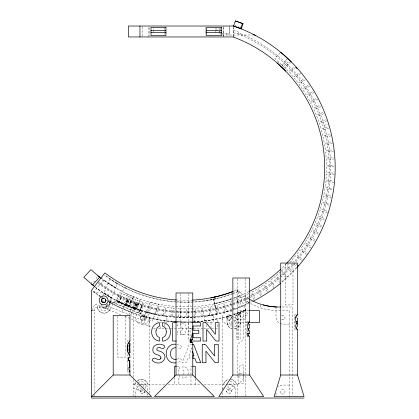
<?xml version="1.0" encoding="UTF-8"?>
<svg xmlns="http://www.w3.org/2000/svg" width="419" height="419" viewBox="0 0 419 419"><rect width="100%" height="100%" fill="white"/><g stroke="black" fill="none" stroke-linecap="round" stroke-linejoin="round"><path stroke-width="0.31" stroke-dasharray="2.1 1.57" d="M148.813 36.961L148.813 26.664M153.15 33.101L153.15 28.597M215.879 33.07L215.879 28.586M219.074 33.101L219.074 28.597M219.373 33.101L219.373 28.597M223.411 36.961L223.411 26.664M223.709 36.317L223.709 26.664M221.897 33.499L229.701 33.499L229.701 26.02M233.456 36.317L233.456 27.308M140.386 391.582L140.391 391.016M144.686 391.618L144.691 391.32M226.847 391.582L226.852 391.016M231.152 391.618L231.157 391.053M178.751 316.649L179.143 308.499L176.928 308.379M180.249 316.712L180.521 308.562L186.518 308.646L186.555 316.806M170.968 316.088L171.785 307.97L165.83 307.258L164.704 315.339M172.46 316.23L173.157 308.101L175.76 308.311M128.539 345.052L128.486 350.844M140.129 318.094L140.208 317.513M134.761 384.632L135.468 382.762M144.707 391.896L144.785 391.315M231.168 317.702L231.246 317.12A2.242 2.242 0 0 0 227.878 315.177A2.242 2.242 0 0 0 227.878 319.063A2.242 2.242 0 0 0 231.246 317.12M223.526 384.584C224.045 382.191 225.982 380.253 228.324 379.583A6.73 6.73 0 0 0 223.563 384.338M231.168 391.896L231.246 391.315A2.242 2.242 0 0 0 227.878 389.371A2.242 2.242 0 0 0 227.878 393.258A2.242 2.242 0 0 0 231.246 391.315M240.485 322.253C240.506 325.856 237.353 329.004 233.755 328.983A6.73 6.73 0 0 0 240.485 322.253L240.485 311.925M163.221 315.119L164.468 307.054L158.555 306.032L157.01 314.041M155.538 313.747L157.204 305.76L151.353 304.43L149.389 312.344M96.689 278.666L97.496 275.403M147.938 311.977L150.018 304.084L144.246 302.45L141.873 310.254M112.549 303.644C111.601 308.63 107.458 315.146 101.534 312.679C98.664 311.479 96.82 308.175 97.554 305.116M187.932 374.733C189.529 371.061 187.005 366.552 182.909 366.353L182.909 369.846C184.444 370.789 184.439 373.125 183.386 374.429M140.444 309.809L141.753 305.619M139.674 300.978L136.887 308.683L130.691 306.383L133.593 298.721M142.863 302.235L139.731 300.983M140.323 299.302L136.83 309.175A149.148 149.148 0 0 1 122.39 303.325L116.571 300.449L119.792 292.677L132.912 298.113M133.085 307.274L135.976 299.643L130.403 297.417L127.229 304.927M134.489 307.792L137.264 300.124L139.726 300.999M132.666 298.354L129.455 305.886L124.239 303.639L127.507 296.139M124.679 294.704L125.333 293.127L133.472 296.725L129.55 306.436L131.98 307.394M92.101 310.589L94.825 303.99L121.154 314.868M101.911 297.815L102.838 295.568M103.069 295.007L103.765 293.321L111.527 298.045L109.28 303.487L108.065 302.984M109.705 278.944L108.071 282.898L115.791 287.727L117.404 283.82L104.101 274.901M100.775 306.446L101.23 305.341M104.923 308.159L106.164 305.147M107.117 304.414L106.615 305.624L128.785 314.784M105.578 308.431L107.306 304.257M107.515 309.232L110.867 301.12M114.267 302.769L115.351 300.151L129.44 306.713L141.894 311.118L140.815 313.737M114.696 303.298L115.419 301.549L140.863 312.055L140.14 313.805M115.979 301.78L118.75 295.096L142.512 304.917L139.752 311.6M118.472 302.806L121.232 296.123M118.629 302.874L121.39 296.191M119.017 303.031L121.777 296.348M119.19 303.105L121.95 296.422M121.468 304.047L124.302 297.39M121.934 311.951L127.386 298.668M124.815 305.43L127.575 298.747M125.223 305.598L127.984 298.915M125.375 305.661L128.135 298.977M125.485 305.702L128.245 299.019M125.731 305.807L128.492 299.124M126.323 306.053L129.083 299.37M126.575 306.158L129.34 299.475M128.303 306.87L131.079 300.193M128.46 306.933L131.22 300.25M128.507 306.954L131.267 300.271M132.902 298.108L133.467 296.741M128.905 314.831L134.384 301.56M130.686 314.837L132.551 310.322M133.148 308.871L135.908 302.188M133.263 308.918L136.023 302.235M133.74 309.112L136.5 302.429M133.965 309.206L136.725 302.523M134.483 309.421L137.243 302.738M134.614 309.473L137.374 302.796M134.698 309.51L137.458 302.827M134.803 309.552L137.563 302.869M139.37 311.443L143.109 302.34L142.423 302.052M139.469 311.479L142.23 304.796M139.674 311.563L142.434 304.885M141.041 323.08L144.393 314.968M143.633 324.154L147.121 315.706L142.418 314.397L112.664 302.104L109.008 300.067M147.781 325.867L150.065 320.336M125.857 304.335L129.141 296.867L126.129 295.301M117.54 301.292L124.469 287.696M140.543 317.251C141.056 315.973 142.806 315.523 143.874 316.387M227.171 317.251L227.863 316.366L229.471 315.947M110.548 302.555C108.699 305.577 105.169 308.017 101.529 306.76M295.327 268.684L296.516 267.327M289.974 262.394L290.927 261.33L292.184 262.498M281.537 64.887L281.72 64.694L283.611 66.49L289.267 60.614M287.193 58.828L284.485 61.687M282.139 65.092L287.413 59.629M248.682 325.191L248.21 325.537M288.644 263.839L286.847 265.73L292.724 271.392M290.341 61.661L284.59 67.454L288.775 71.759L294.253 66.626M289.89 274.288L294.51 269.564M280.327 52.815L274.885 58.351L285.009 68.297M277.404 63.227L278.609 62.007M284.779 68.533L290.456 62.871M226.145 384.584L237.856 384.584L243.24 379.2L243.24 364.991L240.82 364.991L239.878 365.934L239.878 375.66M281.688 270.794L285.884 266.714L291.676 272.46M295.746 67.286L289.707 72.775L293.656 77.29L299.396 72.456M284.171 279.599L289.031 275.121M280.568 271.826L276.053 275.781L280.054 280.515M300.852 73.189L294.531 78.353L298.244 83.067L304.225 78.542M281.694 281.694L283.27 280.39M137.003 381.012C140.522 377.713 146.975 379.907 147.828 384.632M305.121 79.741L299.061 84.172L302.518 89.079L309.274 84.507M186.586 376.697L185.507 377.456L182.909 378.299L182.909 374.769M309.562 86.115L303.277 90.226L306.478 95.307L313.459 91.096M314.224 92.384L307.174 96.49L310.102 101.728L316.722 98.193M317.995 99.219L310.736 102.954L313.386 108.338L320.179 105.153M249.012 293.567L245.005 295.51L248.462 302.9M320.807 106.51L313.957 109.589L316.319 115.105L323.877 112.041M244.78 304.587L249.693 302.335M250.478 301.973L250.782 301.832M177.221 359.172L179.599 357.988L181.726 360L178.95 362.189L177.022 362.76M238.799 312.668L241.098 311.694M238.83 312.747L245.723 309.835L245.723 397.401M239.123 313.438L246.011 310.521M239.239 313.716L243.24 312.019M238.055 291.718L233.399 293.593M239.689 295.578L232.613 298.349M241.842 300.674L232.587 304.225M243.999 305.77L234.389 309.463A149.887 149.887 0 0 1 232.529 310.086M235.237 290.624A132.488 132.488 0 0 1 233.624 291.263A132.535 132.535 0 0 0 235.237 290.624L237.238 289.796A58.251 58.251 0 0 0 249.185 299.051M237.94 291.446L235.907 292.289A134.331 134.331 0 0 1 233.729 293.148M237.704 296.725L239.804 295.856L240.951 296.914A58.251 58.251 0 0 0 249.185 302.743M245.723 310.165L243.502 311.081A154.601 154.601 0 0 1 233.362 314.774M245.723 309.835L237.856 312.92A154.302 154.302 0 0 1 233.844 314.302L237.856 312.92M323.824 113.669L316.822 116.388L318.896 122.018L326.605 119.352M237.536 307.499L243.675 305.063M240.485 313.946L233.844 316.314M95.401 281.285L91.4 282.773M232.294 294.002L229.418 295.034A134.63 134.63 0 0 1 177.337 302.115M231.807 300.852L231.325 301.02L232.11 303.167M233.577 300.229L236.955 298.951L239.909 306.556M327.082 120.772L319.33 123.322L321.085 129.042L328.92 126.784M230.151 310.029L232.995 309.065M233.566 308.876L236.41 307.913M233.268 316.507L227.019 318.377M324.264 125.36L328.664 124.019M328.695 128.397L321.452 130.367L322.923 136.185L330.23 134.483M222.641 312.165L229.004 310.379M331.193 135.803L323.222 137.532L324.385 143.413L332.414 141.989M215.031 313.904L221.478 312.459M215.806 298.627L211.218 299.601M215.874 298.92L203.938 301.114M216.754 314.35L216.707 314.36A148.965 148.965 0 0 1 206.494 316.162M332.665 143.466L324.615 144.775L325.469 150.714L333.561 149.709M207.342 315.245L213.858 314.14M282.752 319.859L283.333 319.786M333.734 151.196L325.626 152.081L326.165 158.057L334.304 157.476M199.591 316.183L206.153 315.418M334.399 158.974L326.249 159.435L326.48 165.426L333.985 165.28M191.802 316.712L198.397 316.293M193.431 317.424L194.563 317.351L194.563 321.771M192.965 308.457L187.901 308.63L188.052 316.785M191.933 317.487L176.918 317.372M142.539 315.916C166.778 322.955 192.756 323.96 217.451 318.697L217.451 323.19M334.001 166.778L326.495 166.804L326.411 172.806L333.912 173.052M183.999 316.832L190.608 316.759M233.456 32.755C236.285 33.986 239.411 33.53 242.245 34.258A145.005 145.005 0 0 1 295.442 262.394M222.321 34.997L253.893 34.997M282.024 306.975L292.472 306.975L292.472 396.096M92.85 310.589L94.647 310.589M248.98 310.589L237.882 310.589L237.856 339.243M295.83 314.784L294.725 314.784L294.725 329.601L295.83 329.601M247.996 321.572L246.911 321.572L246.911 325.537M160.158 322.337L162.399 322.337M165.573 322.337L166.888 322.337L166.888 316.455L157.916 315.046L157.916 322.337M206.53 322.337L213.261 322.337L213.261 315.046L204.289 316.455L204.289 322.337M246.911 322.431L248.127 322.431M237.882 322.551L247.676 322.551M192.494 322.688L188.76 322.688L188.76 341.045M294.725 322.735L295.903 322.735M289.482 324.123L282.752 324.123A6.73 6.73 0 0 1 276.016 317.393L276.016 306.938M176.944 325.877L177.745 325.877L177.745 322.688M191.687 328.224L190.069 328.224L190.069 338.479M153.726 328.323L155.674 328.323M158.277 328.323L164.128 328.323M165.358 328.323L169.983 328.323M170.633 328.323L192.902 328.323M193.536 328.323L203.147 328.323M203.723 328.323L208.997 328.323M211.6 328.323L217.451 328.323L217.451 323.829M246.911 331.036L248.514 331.036M246.911 331.083L247.99 331.083M176.944 331.696L177.745 331.696L177.745 334.907L176.944 334.907M128.319 340.752L127.24 340.752L127.24 343.989M192.4 344.371L189.283 344.371L182.181 362.723L186.403 362.44L187.974 358.601L189.907 358.601L189.907 355.705L188.959 355.705L191.462 348.147L192.284 350.682M128.319 355.558L127.24 355.558L127.24 352.332M176.849 366.216L179.761 366.216L179.761 369.406L178.777 369.406L178.777 374.581M192.195 366.216L190.97 366.216L190.97 384.574M127.24 367.762L128.827 367.762M127.24 370.082L128.224 370.082M129.068 372.02L127.24 372.02L127.24 357.758M237.856 376.959L239.878 376.959M133.321 384.632L138.558 384.632M140.643 384.632L164.913 384.584M168.171 384.584L201.413 384.584M204.022 384.584L225.516 384.584M289.482 385.082L282.752 385.082A6.73 6.73 0 0 0 277.991 387.051M228.863 320.247L229.429 320.252M228.737 389.167L229.303 389.172M142.277 389.167L142.842 389.172M228.701 393.467L229.266 393.472M142.235 393.467L142.806 393.472M334.498 174.576L326.349 174.184L325.951 180.17L333.43 180.809M176.797 316.57L182.799 316.816M333.938 182.359L325.82 181.537L325.107 187.497L332.539 188.524M168.422 315.853L175.001 316.465M282.752 315.371L283.333 315.449M230.062 379.352C233.105 379.368 235.97 381.594 236.599 384.584M176.635 344.209L179.306 344.853L181.951 346.613L179.94 348.975L177.666 348.027M332.325 190.006L324.903 188.859L323.882 194.772L331.89 196.317M160.697 314.748L167.233 315.706M331.597 197.784L323.609 196.123L322.279 201.974L330.193 203.933M153.035 313.244L159.513 314.543M329.193 205.226L321.933 203.309L320.299 209.081L328.103 211.454M145.466 311.343L151.867 312.977M233.456 30.357L238.657 32.132L241.087 33.724M327.658 212.883L319.886 210.396L317.953 216.073L325.008 218.624M138.003 309.044L144.309 311.013M134.441 308.332L136.887 309.18M234.483 25.35L240.915 27.717M324.489 220.027L317.471 217.361L315.24 222.934L322.75 226.113M138.008 298.469L133.472 296.725M237.615 33.792L239.417 34.499A143.701 143.701 0 0 1 294.038 262.011M108.615 300.784L146.221 316.319L144.22 321.158L130.854 315.638M102.199 300.564L104.095 301.345M124.773 316.361L151.5 327.401M133.321 388.057L146.907 393.666M139.742 300.942L140.276 301.167M321.562 227.229L314.69 224.196L312.176 229.643L319.508 233.21M318.262 234.263L311.558 230.879L308.761 236.185L315.329 239.809M124.6 287.429L126.7 288.476M315.167 241.433L308.08 237.384L305.011 242.538L311.38 246.503M109.207 302.146L110.637 302.958M116.403 282.883L118.42 284.072M105.96 300.255L107.358 301.078M311.134 248.116L304.267 243.701L300.931 248.687L307.619 253.354M92.583 290.844L100.864 296.673M306.75 254.574L300.13 249.808L296.537 254.611L302.968 259.623M105.965 281.453L103.991 280.044L105.965 281.453A138.82 138.82 0 0 0 122.563 291.425M101.021 284.721L102.791 285.988A144.356 144.356 0 0 0 192.515 311.925M175.132 317.262A149.887 149.887 0 0 1 99.617 290.519L94.343 286.654M99.617 290.519L96.433 288.23M103.818 280.29L103.294 279.902L94.647 291.168L94.647 292.886L103.629 292.886A7.479 7.479 0 0 1 111.108 300.365A7.479 7.479 0 0 1 103.629 307.845L94.647 307.845L94.647 392.174M94.898 292.562L95.192 292.781M101.079 277.87L103.996 280.039L100.738 284.522L97.711 282.265M301.528 260.393L295.678 255.69L291.839 260.299L293.593 261.765M296.044 263.918L297.024 264.777M294.075 264.18L296.521 266.332M240.951 293.221L237.238 289.796L247.818 314.795L240.93 317.707L238.757 312.579M281.578 270.899L287.151 276.854M282.071 273.555L286.051 277.87M280.149 282.977L274.99 276.655L270.271 280.363L274.801 286.35M273.989 287.769L269.166 281.186L264.263 284.642L268.83 291.399M267.222 291.687L263.111 285.402L258.036 288.602L261.912 295.023M260.623 295.788L256.847 289.299L251.61 292.226L255.145 298.847M253.82 299.538L250.389 292.865M247.1 303.524L243.753 296.081L238.238 298.443L241.302 306.006M236.012 297.071L238.023 302.23M233.572 307.494L233.991 308.73M232.362 308.594L230.015 301.46L224.285 303.236L226.543 311.071M225.103 311.474L222.955 303.602L217.142 305.074L218.985 313.019M191.912 329.219L192.138 330.125M217.524 313.344L215.795 305.372L209.909 306.535L211.338 314.564M213.737 299.391L216.707 314.36L213.721 299.396L215.602 308.939M209.861 314.816L208.552 306.766L202.613 307.619L203.618 315.711M226.758 317.12L226.836 317.702M227.019 322.253C227.04 325.228 229.141 327.967 232.011 328.753A6.73 6.73 0 0 1 227.019 322.253L227.019 316.355L232.11 314.847A154.302 154.302 0 0 1 223.961 317.193L219.247 318.325A154.302 154.302 0 0 1 194.065 321.808M226.758 391.315L226.836 391.896M144.539 317.513L144.618 318.094A2.242 2.242 0 0 1 141.25 320.037A2.242 2.242 0 0 1 141.25 316.151A2.242 2.242 0 0 1 144.618 318.094M140.297 391.315L140.37 391.896M202.131 315.884L201.246 307.776L195.27 308.316L195.851 316.455M194.353 316.549L193.892 308.4M293.001 263.703L293.001 304.932L285.224 304.932L285.224 263.703M289.482 397.401L289.482 310.631C277.341 311.233 264.74 310.594 253.652 305.1A58.251 58.251 0 0 1 250.284 303.366M276.016 393.059L276.016 396.18M260.309 304.634L260.309 307.708M246.911 328.716L246.911 332.812M246.911 333.016L246.911 335.478M245.136 278.661L245.136 319.891L237.353 319.891L237.353 278.661M243.795 375.571L243.795 373.633L238.055 373.633L238.055 375.571M243.795 376.215L243.795 383.327L238.055 383.327L238.055 376.215M243.24 310.846L243.24 339.243L237.856 344.633L237.856 375.665M238.605 314.114L238.605 339.243M237.856 384.584L237.856 396.128M235.735 397.437L235.735 391.315A6.73 6.73 0 0 0 227.26 384.815M233.456 27.345L233.456 36.217M229.701 26.643L229.701 33.499M228.968 33.499L228.968 36.961M226.616 33.499L226.616 34.997M222.269 317.597L222.269 389.717M222.269 392.54L222.269 397.411M220.195 28.005L220.195 31.996M220.195 32.598L220.195 34.4M216.084 28.513L216.084 31.006M211.019 322.337L211.019 328.323M206.53 320.598L206.53 321.881M206.53 324.458L206.53 328.323M205.237 27.387L205.237 35.599M195.254 378.876L195.254 384.574M188.288 293.619L188.288 334.849L180.51 334.849L180.51 293.619M179.761 375.225L179.761 378.436L178.777 378.436L178.777 384.574M174.519 377.608L174.519 384.574M164.646 320.598L164.646 321.881M164.646 324.133L164.646 325.93M164.594 27.387L164.594 31.807M164.594 32.441L164.594 34.368M160.158 326.527L160.158 328.323M149.635 27.387L149.635 35.599M149.269 317.686L149.269 393.577M147.478 390.539L147.299 386.559A6.73 6.73 0 0 0 140.794 384.815M147.478 393.671L147.478 397.427M142.209 26.664L142.209 36.961M135.808 397.437L135.808 391.315A6.73 6.73 0 0 1 139.171 385.485M133.321 377.252L133.321 312.92A109.286 77.279 22.4 0 1 115.534 305.221L108.097 301.151A154.302 154.302 0 0 0 193.463 321.839M133.321 379.399L133.321 396.133M128.722 367.762L128.722 370.082M125.464 316.057L125.464 357.287L117.681 357.287L117.681 316.057M94.647 394.787L94.647 396.091M233.179 293.358A134.331 134.331 0 0 1 104.745 275.021M231.822 315.266A154.601 154.601 0 0 1 193.678 322.127M193.138 322.153A154.601 154.601 0 0 1 177.499 322.127M176.42 322.07A154.601 154.601 0 0 1 108.285 301.628M103.205 298.558A154.601 154.601 0 0 1 101.388 297.396M100.932 297.102A154.601 154.601 0 0 1 92.547 291.21M192.525 300.093A132.535 132.535 0 0 1 176.918 299.994M105.824 305.137A2.168 2.168 0 0 1 105.572 308.059A2.168 2.168 0 0 1 102.639 308.059A2.168 2.168 0 0 1 102.383 305.142M107.992 304.215A4.489 4.489 0 0 1 104.106 310.945A4.489 4.489 0 0 1 100.22 304.215M233.755 320.085A2.168 2.168 0 0 1 235.923 322.253A2.168 2.168 0 0 1 233.755 324.421M231.875 323.337A2.168 2.168 0 0 1 231.875 321.169M233.755 317.764A4.489 4.489 0 0 1 238.238 322.253A4.489 4.489 0 0 1 233.755 326.741M232.592 326.59A4.489 4.489 0 0 1 232.592 317.916M140.213 384.202A2.168 2.168 0 0 1 143.172 387.166M141.858 388.177A2.168 2.168 0 0 1 139.202 385.522M230.062 381.594A4.489 4.489 0 0 1 233.949 388.329A4.489 4.489 0 0 1 226.176 388.329M138.123 382.908A4.489 4.489 0 0 1 144.466 382.908A4.489 4.489 0 0 1 144.466 389.256M143.539 389.969A4.489 4.489 0 0 1 137.411 383.841M292.378 263.891A143.701 143.701 0 0 1 281.741 274.529M281.275 274.948A143.701 143.701 0 0 1 249.143 296.621M248.582 296.893A143.701 143.701 0 0 1 193.735 311.207M193.107 311.244A143.701 143.701 0 0 1 99.109 282.5M286.502 263.499A139.118 139.118 0 0 1 280.908 269.066M248.745 291.692A139.118 139.118 0 0 1 192.871 306.666M192.263 306.698A139.118 139.118 0 0 1 102.351 279.206M296.752 267.83A149.588 149.588 0 0 1 281.741 282.327M253.5 301.02A149.588 149.588 0 0 1 249.399 303.031M248.807 303.309A149.588 149.588 0 0 1 232.43 309.798M231.812 310.002A149.588 149.588 0 0 1 194.065 317.083M192.112 317.183A149.588 149.588 0 0 1 175.802 317M175.152 316.958A149.588 149.588 0 0 1 95.569 287.198M295.028 262.87A145.005 145.005 0 0 1 233.393 304.634M232.796 304.843A145.005 145.005 0 0 1 98.324 283.543M222.499 389.576A6.73 6.73 0 0 1 224.244 386.559M281.626 315.675A2.242 2.242 0 0 1 284.993 317.618A2.242 2.242 0 0 1 281.626 319.561M233.76 313.129A6.73 6.73 0 0 1 233.76 322.651M232.367 323.719A6.73 6.73 0 0 1 222.28 318.183A6.73 6.73 0 0 1 231.848 311.788M144.764 391.042A2.242 2.242 0 0 1 142.617 393.561A2.242 2.242 0 0 1 140.297 391.199A2.242 2.242 0 0 1 142.853 389.094M110.323 309.028A6.73 6.73 0 0 1 97.428 305.587M100.366 296.369A154.302 154.302 0 0 1 98.858 295.358M231.99 304.43A144.356 144.356 0 0 1 193.143 311.893M231.906 310.29A149.887 149.887 0 0 1 175.786 317.309M176.718 302.078A134.63 134.63 0 0 1 110.302 279.353M142.842 315.947A2.168 2.168 0 0 1 142.806 320.252L142.235 320.247A2.168 2.168 0 0 1 142.277 315.947M185.586 322.038A109.537 77.457 0 0 1 175.901 321.734M175.294 321.698A109.537 77.457 0 0 1 171.067 321.357M231.807 379.583A6.73 6.73 0 0 1 236.567 384.338M134.792 384.385A6.73 6.73 0 0 1 136.536 381.369M137.93 380.3A6.73 6.73 0 0 1 147.797 384.385M182.286 328.685L181.893 330.392L180.893 331.356L180.893 334.802C188.236 334.75 188.299 322.798 180.893 322.792L180.893 326.218L181.862 327.061L182.286 328.685M107.961 283.181L103.886 293.043L111.637 297.768L115.67 288.01L107.961 283.181M138.26 303.157L135.499 309.84L138.275 303.167M146.09 312.323L143.843 317.764L152.139 321.195L154.92 314.454L146.09 312.323M150.238 302.288L146.21 312.045L155.035 314.171L159.11 304.314L150.238 302.288M122.39 303.325L129.55 306.436A149.248 149.248 0 0 1 122.39 303.325M232 298.564L230.785 298.993A138.82 138.82 0 0 1 216.817 303L214.497 303.513A139.066 139.066 0 0 0 230.785 298.993L232 298.564M240.097 314.114L236.358 314.114L236.358 339.243L240.097 339.243L240.097 314.114M228.978 387.963A2.168 2.168 0 0 0 232.231 386.082A2.168 2.168 0 0 0 228.978 384.202A2.168 2.168 0 0 0 228.978 387.963M281.626 393.755A2.242 2.242 0 0 0 284.993 391.812A2.242 2.242 0 0 0 281.626 389.869A2.242 2.242 0 0 0 281.626 393.755M137.778 322.651A6.73 6.73 0 0 0 149.044 319.634A6.73 6.73 0 0 0 140.794 311.39A6.73 6.73 0 0 0 137.778 322.651M227.831 319.807A2.168 2.168 0 0 0 231.314 318.398A2.168 2.168 0 0 0 228.355 316.088A2.168 2.168 0 0 0 227.831 319.807"/><path stroke-width="0.63" d="M139.972 36.961L139.972 26.02M286.502 263.499A139.118 139.118 0 0 0 235.441 37.862L233.456 37.118L233.456 36.621M160.959 357.878C160.755 353.615 152.898 355.726 152.904 350.724C151.804 344.324 160.844 342.213 164.746 346.12C163.892 351.064 160.922 346.869 158.23 347.618C156.806 347.833 156.24 349.985 157.596 350.682C172.036 352.987 162.504 369.17 152.123 360.508C153.275 354.259 159.215 363.058 160.959 357.878A1.524 1.524 0 0 1 160.65 358.685M192.51 339.762L192.614 338.919A35.636 31.221 0 0 0 192.614 332.979M297.485 329.601C295.337 328.046 295.165 324.557 297.076 322.735C294.567 320.834 295.233 316.769 297.49 314.8L297.49 263.048L280.735 263.048L280.735 375.015L274.157 396.552L304.074 396.552L297.49 375.015L297.49 329.596L297.061 329.308A8.961 2.624 0 0 0 296.369 328.836M128.785 343.685L129.948 340.799L129.948 315.402L113.198 315.402L113.198 375.015L91.656 396.552L151.489 396.552L129.948 375.015L113.198 375.015M233.483 26.025L235.483 20.95L243.051 23.721L241.271 28.901M240.501 28.597L242.496 23.537L243.051 23.721M240.632 28.649L240.962 27.754L241.501 27.932L241.161 28.859M128.785 352.625C130.23 356.019 130.031 356.401 128.219 353.076C126.936 349.263 126.732 343.543 129.948 340.799M247.446 336.09L249.619 336.09L249.619 375.015L263.682 396.552L218.807 396.552L232.87 375.015L232.87 278.007L249.619 278.007L249.619 321.583C247.152 323.945 246.445 328.606 249.336 330.905A8.469 0.917 0 0 1 249.604 331.078L249.583 333.404M249.604 321.588L249.106 321.844M249.336 324.531L249.389 324.458A6.673 0.738 0 0 0 249.583 324.332L249.619 328.417L248.986 328.239M297.474 314.8L296.851 315.093M298.003 265.641L298.338 265.253M92.573 284.883L99.664 277.148M291.362 61.96L287.638 58.346M190.462 342.449L190.462 339.62L191.912 335.719L192.614 331.822A37.532 33.143 0 0 0 192.777 328.747L192.777 292.965L176.022 292.965L176.022 375.015L154.48 396.552L214.319 396.552L192.777 375.015L192.777 342.449L190.069 342.449L190.069 339.62M297.045 317.864C297.684 316.984 298.318 322.84 295.992 321.273M215.403 296.877L210.877 297.841M103.629 298.197C96.972 300.224 107.081 306.064 105.509 299.281M175.629 347.681C170.528 347.529 168.92 354.526 171.842 357.894A4.441 4.441 0 0 0 174.309 359.329L176.336 359.366M175.655 344.167C162.902 343.313 163.117 364.63 176.011 362.844M249.734 299.365A58.251 58.251 0 0 0 253.652 301.408C262.079 305.357 271.418 307.284 280.72 306.975M150.981 30.467L165.94 30.467M206.583 30.467L221.541 30.467M150.981 32.52L165.94 32.52M206.583 32.52L221.541 32.52M233.456 36.961L128.444 36.961L128.444 26.02L233.456 26.02L241.627 29.042A149.588 149.588 0 0 1 297.186 267.348M91.656 310.589L92.101 310.589M249.635 310.589L259.424 310.589L259.424 322.551L248.331 322.551M176.478 322.688L172.686 322.688L172.686 341.045L176.336 341.045M192.494 322.688L200.575 322.688L200.575 325.966L193.044 325.966L193.044 330.251L198.816 330.251L198.816 333.398L193.044 333.398L193.044 337.766L200.575 337.766L200.575 341.045L191.247 341.045M295.992 323.772C298.323 322.29 297.48 327.045 297.207 326.621M192.494 328.224L192.777 328.747M247.446 333.404L249.619 333.404M190.676 339.762L192.777 339.762M192.4 344.371L193.641 344.371L200.748 362.723L196.532 362.466L194.955 358.601L193.059 358.601L193.059 355.705L193.971 355.705L192.473 351.237M127.847 360.246L129.832 360.246L129.832 367.762L129.314 367.762M176.268 366.216L174.519 366.216L174.519 376.98M192.803 366.216L195.254 366.216L195.254 377.608M176.022 375.015L192.777 375.015M232.87 375.015L249.619 375.015M280.735 375.015L297.49 375.015M304.074 398.05L91.656 398.05L91.656 290.152L104.907 272.884L105.824 273.586A132.535 132.535 0 0 0 176.341 299.952M129.314 370.16L129.79 370.695L129.885 372.02M235.483 20.95L242.496 23.537M233.503 25.962L240.522 28.55M253.5 34.452L255.815 35.657M93.489 285.617L83.821 277.373L90.897 269.653L99.937 277.368M280.782 52.354L287.607 58.335M277.404 63.227L285.664 71.099M295.851 67.401L297.071 68.726M129.932 355.464L129.948 357.758L128.261 357.758L128.261 360.246M297.26 321.273L297.26 323.772M296.092 326.872L296.092 328.7M295.804 316.298L295.804 317.534M248.514 328.103L248.514 330.56M248.514 333.016L248.514 336.09M248.127 323.049L248.127 324.29M247.76 333.404L247.76 336.09M191.347 339.762L191.347 342.449M129.948 375.015L129.68 360.246M128.722 357.758L128.722 360.246M127.24 344.937L127.24 351.326M192.525 300.093A132.535 132.535 0 0 0 233.084 291.472A132.488 132.488 0 0 1 213.156 297.375M248.986 321.944A8.919 2.65 0 0 1 248.76 322.096M296.626 315.256A8.951 2.734 0 0 1 296.369 315.407M280.735 283.165A149.588 149.588 0 0 1 253.5 301.02M95.045 286.806A149.588 149.588 0 0 1 91.452 283.988M280.468 269.485A139.118 139.118 0 0 1 249.289 291.415M101.382 278.478A139.118 139.118 0 0 1 98.036 275.854M276.603 306.98A58.251 58.251 0 0 1 263.111 304.922M129.853 345.926L129.932 352.929L129.581 348.163L129.932 343.376L129.853 345.926M166.291 331.858C166.385 334.273 165.123 337.023 162.567 337.552L162.567 341.155C173.089 340.563 173.105 323.112 162.567 322.688L162.567 326.171C165.117 326.71 166.38 329.444 166.291 331.858M156.015 330.617C155.606 333.278 156.512 336.703 159.419 337.484L159.419 341.124L158.319 340.883A8.909 8.909 0 0 1 154.202 338.542C150.73 334.991 150.725 328.732 154.202 325.186A8.951 8.951 0 0 1 158.319 322.85L159.419 322.688L159.419 326.244L157.303 327.564L156.015 330.617M165.94 27.387L150.981 27.387L150.981 35.599L165.94 35.599L165.94 27.387M221.541 27.387L206.583 27.387L206.583 35.599L221.541 35.599L221.541 27.387M205.237 322.688L202.995 322.688L202.995 341.045L206.75 341.045L206.661 329.402L215.612 340.657L216.377 341.008L219.017 341.045L219.017 322.688L215.266 322.688L215.366 334.367L206.651 323.342L205.237 322.688M204.477 344.371L202.236 344.371L202.236 362.723L205.986 362.723L205.902 351.085L214.847 362.335L215.612 362.692L218.257 362.723L218.257 344.371L214.502 344.371L214.607 356.045L205.886 345.026L204.477 344.371M101.388 304.252A4.489 4.489 0 0 0 108.118 300.365A4.489 4.489 0 0 0 101.388 296.479A4.489 4.489 0 0 0 101.388 304.252M102.508 302.309A2.242 2.242 0 0 0 105.876 300.365A2.242 2.242 0 0 0 102.508 298.422A2.242 2.242 0 0 0 102.508 302.309"/></g></svg>
